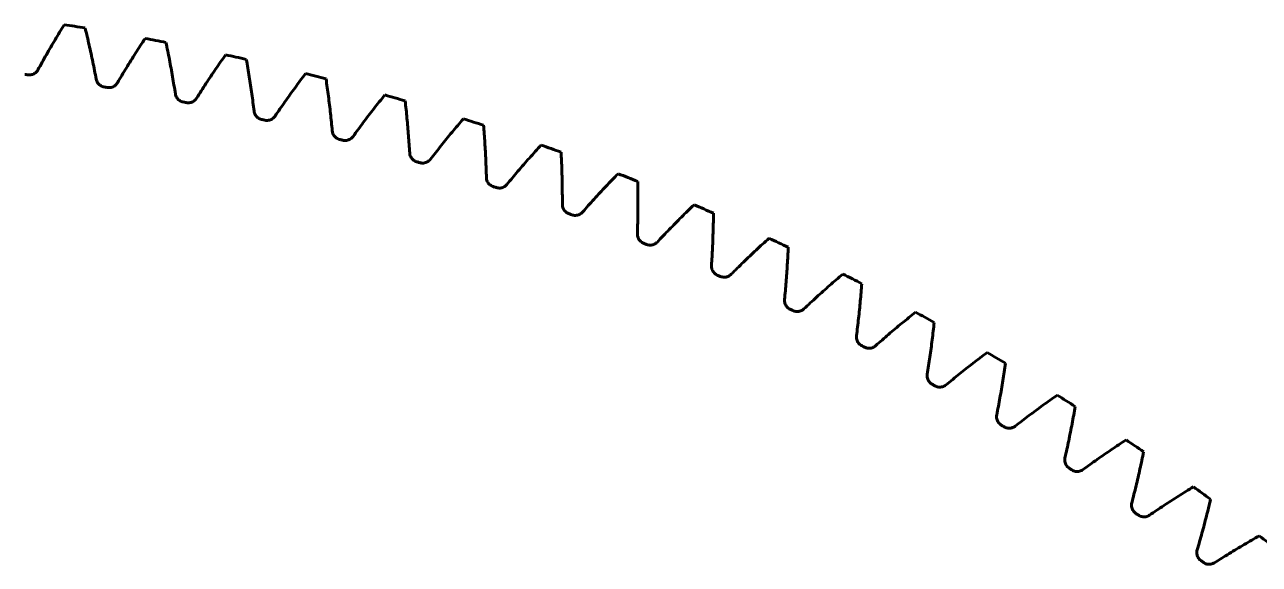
# Model space of a CAD drawing. Header units: millimetres. Extents: x 0 to 210, y 0 to 297.
# Drawn here: x 105.31 to 153.51, y 214.54 to 235.62 of the extents above; entities that cross this region are included whole.
import ezdxf

# ---------------------------------------------------------------- set-up
doc = ezdxf.new("R2010")
doc.units = ezdxf.units.MM
doc.linetypes.add('K5LT_BASIC', pattern=[0])
doc.layers.add('Системный слой', color=7, linetype='Continuous')

msp = doc.modelspace()

# ---------------------------------------------------------------- linework, layer by layer
at = {"layer": 'Системный слой', "color": 150, "linetype": 'K5LT_BASIC', "lineweight": 60, "true_color": 0x0080ff}
for radius, start, end in [(102.031, 80.7676, 81.2324), (102.031, 78.9676, 79.4324), (102.031, 77.1676, 77.6324), (99.883, 81.86313, 81.93687), (102.031, 75.3676, 75.8324), (99.883, 80.06313, 80.13687), (102.031, 73.5676, 74.0324), (99.883, 78.26313, 78.33687), (99.883, 76.46313, 76.53687), (102.031, 71.7676, 72.2324), (99.883, 74.66313, 74.73687), (102.031, 69.9676, 70.4324), (99.883, 72.86313, 72.93687), (102.031, 68.1676, 68.6324), (99.883, 71.06313, 71.13687), (102.031, 66.3676, 66.8324), (99.883, 69.26313, 69.33687), (99.883, 67.46313, 67.53687), (102.031, 64.5676, 65.0324), (99.883, 65.66313, 65.73687), (102.031, 62.7676, 63.2324), (99.883, 63.86313, 63.93687), (102.031, 60.9676, 61.4324), (99.883, 62.06313, 62.13687), (102.031, 59.1676, 59.6324), (99.883, 60.26313, 60.33687), (102.031, 57.3676, 57.8324), (99.883, 58.46313, 58.53687), (102.031, 55.5676, 56.0324), (99.883, 56.66313, 56.73687), (102.031, 53.7676, 54.2324), (99.883, 54.86313, 54.93687), (102.031, 51.9676, 52.4324), (99.883, 53.06313, 53.13687)]:
    msp.add_arc((91.297, 134.783), radius, start, end, dxfattribs=at)
for points, knots in [([(105.824, 233.858), (105.878, 233.956), (105.932, 234.055), (106.042, 234.252), (106.097, 234.35), (106.209, 234.547), (106.266, 234.645), (106.38, 234.841), (106.437, 234.939), (106.553, 235.134), (106.612, 235.232), (106.73, 235.427), (106.79, 235.525), (106.85, 235.622)], [0, 0, 0, 0, 1.818996, 1.818996, 3.643728, 3.643728, 5.474194, 5.474194, 7.310394, 7.310394, 9.15233, 9.15233, 11, 11, 11, 11]), ([(107.667, 235.492), (107.694, 235.381), (107.721, 235.27), (107.773, 235.048), (107.798, 234.937), (107.848, 234.715), (107.873, 234.604), (107.92, 234.383), (107.944, 234.272), (107.989, 234.051), (108.012, 233.94), (108.055, 233.719), (108.076, 233.608), (108.097, 233.498)], [0, 0, 0, 0, 1.84767, 1.84767, 3.689606, 3.689606, 5.525806, 5.525806, 7.356272, 7.356272, 9.181004, 9.181004, 11, 11, 11, 11]), ([(108.929, 233.352), (108.986, 233.45), (109.043, 233.546), (109.159, 233.74), (109.218, 233.836), (109.335, 234.029), (109.395, 234.125), (109.515, 234.318), (109.576, 234.414), (109.698, 234.606), (109.759, 234.701), (109.884, 234.893), (109.946, 234.988), (110.009, 235.084)], [0, 0, 0, 0, 1.818996, 1.818996, 3.643728, 3.643728, 5.474194, 5.474194, 7.310394, 7.310394, 9.15233, 9.15233, 11, 11, 11, 11]), ([(110.822, 234.928), (110.846, 234.817), (110.869, 234.705), (110.914, 234.481), (110.936, 234.369), (110.979, 234.146), (111, 234.034), (111.041, 233.811), (111.061, 233.7), (111.099, 233.477), (111.118, 233.366), (111.154, 233.144), (111.172, 233.033), (111.189, 232.921)], [0, 0, 0, 0, 1.84767, 1.84767, 3.689606, 3.689606, 5.525806, 5.525806, 7.356272, 7.356272, 9.181004, 9.181004, 11, 11, 11, 11]), ([(112.017, 232.75), (112.077, 232.845), (112.137, 232.94), (112.259, 233.13), (112.32, 233.224), (112.444, 233.413), (112.506, 233.508), (112.632, 233.696), (112.696, 233.79), (112.824, 233.978), (112.889, 234.072), (113.019, 234.26), (113.085, 234.353), (113.151, 234.446)], [0, 0, 0, 0, 1.818996, 1.818996, 3.643728, 3.643728, 5.474194, 5.474194, 7.310394, 7.310394, 9.15233, 9.15233, 11, 11, 11, 11]), ([(113.958, 234.266), (113.978, 234.153), (113.998, 234.041), (114.036, 233.816), (114.054, 233.703), (114.09, 233.479), (114.108, 233.367), (114.142, 233.142), (114.158, 233.03), (114.19, 232.807), (114.205, 232.695), (114.234, 232.471), (114.248, 232.36), (114.262, 232.248)], [0, 0, 0, 0, 1.84767, 1.84767, 3.689606, 3.689606, 5.525806, 5.525806, 7.356272, 7.356272, 9.181004, 9.181004, 11, 11, 11, 11]), ([(105.435, 233.661), (105.46, 233.657), (105.486, 233.656), (105.537, 233.659), (105.563, 233.664), (105.613, 233.677), (105.637, 233.686), (105.683, 233.709), (105.705, 233.723), (105.745, 233.755), (105.764, 233.774), (105.797, 233.813), (105.812, 233.835), (105.824, 233.858)], [0, 0, 0, 0, 1.82934, 1.82934, 3.658713, 3.658713, 5.488244, 5.488244, 7.318425, 7.318425, 9.15139, 9.15139, 11, 11, 11, 11]), ([(108.097, 233.498), (108.102, 233.472), (108.109, 233.447), (108.128, 233.399), (108.141, 233.376), (108.169, 233.333), (108.186, 233.313), (108.222, 233.277), (108.242, 233.26), (108.285, 233.232), (108.309, 233.22), (108.356, 233.202), (108.381, 233.195), (108.407, 233.19)], [0, 0, 0, 0, 1.84861, 1.84861, 3.681575, 3.681575, 5.511756, 5.511756, 7.341287, 7.341287, 9.17066, 9.17066, 11, 11, 11, 11]), ([(108.533, 233.168), (108.559, 233.164), (108.585, 233.162), (108.636, 233.163), (108.662, 233.167), (108.712, 233.178), (108.737, 233.187), (108.783, 233.209), (108.806, 233.222), (108.847, 233.253), (108.866, 233.27), (108.901, 233.309), (108.916, 233.33), (108.929, 233.352)], [0, 0, 0, 0, 1.82934, 1.82934, 3.658713, 3.658713, 5.488244, 5.488244, 7.318425, 7.318425, 9.15139, 9.15139, 11, 11, 11, 11]), ([(115.084, 232.051), (115.146, 232.144), (115.21, 232.237), (115.337, 232.423), (115.402, 232.516), (115.532, 232.701), (115.597, 232.793), (115.729, 232.977), (115.795, 233.069), (115.929, 233.253), (115.997, 233.345), (116.133, 233.528), (116.201, 233.62), (116.27, 233.711)], [0, 0, 0, 0, 1.818996, 1.818996, 3.643728, 3.643728, 5.474194, 5.474194, 7.310394, 7.310394, 9.15233, 9.15233, 11, 11, 11, 11]), ([(117.072, 233.505), (117.088, 233.392), (117.104, 233.279), (117.135, 233.053), (117.15, 232.94), (117.179, 232.714), (117.193, 232.601), (117.22, 232.376), (117.233, 232.264), (117.257, 232.039), (117.269, 231.927), (117.291, 231.703), (117.302, 231.591), (117.312, 231.479)], [0, 0, 0, 0, 1.84767, 1.84767, 3.689606, 3.689606, 5.525806, 5.525806, 7.356272, 7.356272, 9.181004, 9.181004, 11, 11, 11, 11]), ([(111.189, 232.921), (111.193, 232.895), (111.2, 232.87), (111.218, 232.822), (111.229, 232.798), (111.256, 232.755), (111.272, 232.734), (111.307, 232.697), (111.327, 232.679), (111.369, 232.65), (111.392, 232.637), (111.439, 232.617), (111.464, 232.609), (111.489, 232.604)], [0, 0, 0, 0, 1.84861, 1.84861, 3.681575, 3.681575, 5.511756, 5.511756, 7.341287, 7.341287, 9.17066, 9.17066, 11, 11, 11, 11]), ([(118.127, 231.256), (118.193, 231.347), (118.259, 231.438), (118.392, 231.62), (118.46, 231.71), (118.595, 231.891), (118.664, 231.981), (118.801, 232.162), (118.87, 232.251), (119.01, 232.431), (119.081, 232.521), (119.222, 232.699), (119.294, 232.789), (119.365, 232.878)], [0, 0, 0, 0, 1.818996, 1.818996, 3.643728, 3.643728, 5.474194, 5.474194, 7.310394, 7.310394, 9.15233, 9.15233, 11, 11, 11, 11]), ([(111.615, 232.578), (111.641, 232.573), (111.666, 232.57), (111.718, 232.57), (111.744, 232.573), (111.794, 232.583), (111.819, 232.591), (111.866, 232.611), (111.889, 232.624), (111.931, 232.653), (111.951, 232.67), (111.987, 232.707), (112.003, 232.728), (112.017, 232.75)], [0, 0, 0, 0, 1.82934, 1.82934, 3.658713, 3.658713, 5.488244, 5.488244, 7.318425, 7.318425, 9.15139, 9.15139, 11, 11, 11, 11]), ([(120.16, 232.647), (120.173, 232.533), (120.186, 232.419), (120.209, 232.193), (120.221, 232.079), (120.243, 231.853), (120.253, 231.74), (120.273, 231.514), (120.282, 231.401), (120.299, 231.176), (120.308, 231.063), (120.323, 230.838), (120.33, 230.726), (120.337, 230.614)], [0, 0, 0, 0, 1.84767, 1.84767, 3.689606, 3.689606, 5.525806, 5.525806, 7.356272, 7.356272, 9.181004, 9.181004, 11, 11, 11, 11]), ([(114.262, 232.248), (114.265, 232.222), (114.271, 232.197), (114.287, 232.148), (114.298, 232.124), (114.324, 232.079), (114.339, 232.058), (114.373, 232.02), (114.392, 232.002), (114.433, 231.971), (114.456, 231.958), (114.502, 231.936), (114.527, 231.928), (114.552, 231.922)], [0, 0, 0, 0, 1.84861, 1.84861, 3.681575, 3.681575, 5.511756, 5.511756, 7.341287, 7.341287, 9.17066, 9.17066, 11, 11, 11, 11]), ([(114.677, 231.892), (114.702, 231.885), (114.728, 231.882), (114.779, 231.88), (114.805, 231.882), (114.856, 231.891), (114.881, 231.898), (114.929, 231.916), (114.952, 231.928), (114.995, 231.956), (115.016, 231.973), (115.052, 232.009), (115.069, 232.029), (115.084, 232.051)], [0, 0, 0, 0, 1.82934, 1.82934, 3.658713, 3.658713, 5.488244, 5.488244, 7.318425, 7.318425, 9.15139, 9.15139, 11, 11, 11, 11]), ([(121.144, 230.365), (121.213, 230.455), (121.282, 230.543), (121.421, 230.721), (121.491, 230.809), (121.632, 230.986), (121.703, 231.074), (121.846, 231.25), (121.918, 231.337), (122.064, 231.512), (122.137, 231.6), (122.284, 231.774), (122.358, 231.861), (122.433, 231.947)], [0, 0, 0, 0, 1.818996, 1.818996, 3.643728, 3.643728, 5.474194, 5.474194, 7.310394, 7.310394, 9.15233, 9.15233, 11, 11, 11, 11]), ([(117.312, 231.479), (117.315, 231.452), (117.319, 231.427), (117.334, 231.378), (117.344, 231.353), (117.368, 231.308), (117.383, 231.286), (117.416, 231.247), (117.435, 231.229), (117.475, 231.197), (117.497, 231.183), (117.543, 231.159), (117.567, 231.15), (117.592, 231.143)], [0, 0, 0, 0, 1.84861, 1.84861, 3.681575, 3.681575, 5.511756, 5.511756, 7.341287, 7.341287, 9.17066, 9.17066, 11, 11, 11, 11]), ([(123.22, 231.692), (123.229, 231.578), (123.238, 231.464), (123.255, 231.236), (123.263, 231.123), (123.277, 230.896), (123.284, 230.782), (123.297, 230.556), (123.302, 230.443), (123.313, 230.217), (123.317, 230.104), (123.326, 229.879), (123.329, 229.767), (123.332, 229.654)], [0, 0, 0, 0, 1.84767, 1.84767, 3.689606, 3.689606, 5.525806, 5.525806, 7.356272, 7.356272, 9.181004, 9.181004, 11, 11, 11, 11]), ([(117.716, 231.109), (117.741, 231.102), (117.766, 231.098), (117.817, 231.095), (117.844, 231.096), (117.894, 231.103), (117.92, 231.109), (117.968, 231.126), (117.992, 231.138), (118.036, 231.164), (118.057, 231.18), (118.095, 231.215), (118.112, 231.234), (118.127, 231.256)], [0, 0, 0, 0, 1.82934, 1.82934, 3.658713, 3.658713, 5.488244, 5.488244, 7.318425, 7.318425, 9.15139, 9.15139, 11, 11, 11, 11]), ([(124.132, 229.381), (124.203, 229.468), (124.275, 229.554), (124.419, 229.727), (124.492, 229.813), (124.639, 229.985), (124.713, 230.071), (124.861, 230.242), (124.936, 230.328), (125.087, 230.498), (125.163, 230.583), (125.315, 230.753), (125.392, 230.837), (125.469, 230.922)], [0, 0, 0, 0, 1.818996, 1.818996, 3.643728, 3.643728, 5.474194, 5.474194, 7.310394, 7.310394, 9.15233, 9.15233, 11, 11, 11, 11]), ([(120.337, 230.614), (120.338, 230.587), (120.342, 230.562), (120.355, 230.512), (120.365, 230.487), (120.388, 230.442), (120.402, 230.419), (120.433, 230.379), (120.451, 230.36), (120.49, 230.327), (120.512, 230.312), (120.557, 230.287), (120.581, 230.277), (120.605, 230.27)], [0, 0, 0, 0, 1.84861, 1.84861, 3.681575, 3.681575, 5.511756, 5.511756, 7.341287, 7.341287, 9.17066, 9.17066, 11, 11, 11, 11]), ([(126.248, 230.641), (126.254, 230.527), (126.259, 230.413), (126.269, 230.185), (126.273, 230.071), (126.28, 229.844), (126.284, 229.73), (126.289, 229.504), (126.291, 229.39), (126.295, 229.164), (126.296, 229.052), (126.297, 228.826), (126.297, 228.714), (126.297, 228.601)], [0, 0, 0, 0, 1.84767, 1.84767, 3.689606, 3.689606, 5.525806, 5.525806, 7.356272, 7.356272, 9.181004, 9.181004, 11, 11, 11, 11]), ([(120.728, 230.232), (120.753, 230.224), (120.779, 230.219), (120.83, 230.214), (120.856, 230.214), (120.907, 230.22), (120.932, 230.225), (120.981, 230.241), (121.005, 230.251), (121.05, 230.277), (121.071, 230.292), (121.11, 230.326), (121.128, 230.344), (121.144, 230.365)], [0, 0, 0, 0, 1.82934, 1.82934, 3.658713, 3.658713, 5.488244, 5.488244, 7.318425, 7.318425, 9.15139, 9.15139, 11, 11, 11, 11]), ([(123.332, 229.654), (123.333, 229.628), (123.336, 229.602), (123.348, 229.552), (123.356, 229.527), (123.378, 229.481), (123.391, 229.458), (123.421, 229.417), (123.439, 229.397), (123.477, 229.363), (123.498, 229.347), (123.542, 229.321), (123.566, 229.311), (123.59, 229.302)], [0, 0, 0, 0, 1.84861, 1.84861, 3.681575, 3.681575, 5.511756, 5.511756, 7.341287, 7.341287, 9.17066, 9.17066, 11, 11, 11, 11]), ([(127.087, 228.303), (127.161, 228.387), (127.235, 228.472), (127.385, 228.64), (127.461, 228.724), (127.613, 228.891), (127.689, 228.975), (127.843, 229.141), (127.921, 229.224), (128.077, 229.39), (128.155, 229.472), (128.313, 229.637), (128.392, 229.719), (128.472, 229.801)], [0, 0, 0, 0, 1.818996, 1.818996, 3.643728, 3.643728, 5.474194, 5.474194, 7.310394, 7.310394, 9.15233, 9.15233, 11, 11, 11, 11]), ([(129.242, 229.496), (129.244, 229.382), (129.246, 229.268), (129.248, 229.039), (129.249, 228.925), (129.249, 228.698), (129.249, 228.585), (129.247, 228.358), (129.246, 228.245), (129.242, 228.019), (129.24, 227.906), (129.234, 227.681), (129.23, 227.568), (129.226, 227.456)], [0, 0, 0, 0, 1.84767, 1.84767, 3.689606, 3.689606, 5.525806, 5.525806, 7.356272, 7.356272, 9.181004, 9.181004, 11, 11, 11, 11]), ([(123.712, 229.26), (123.737, 229.252), (123.762, 229.246), (123.813, 229.24), (123.839, 229.239), (123.89, 229.243), (123.916, 229.247), (123.965, 229.261), (123.989, 229.271), (124.035, 229.295), (124.057, 229.309), (124.097, 229.342), (124.115, 229.36), (124.132, 229.381)], [0, 0, 0, 0, 1.82934, 1.82934, 3.658713, 3.658713, 5.488244, 5.488244, 7.318425, 7.318425, 9.15139, 9.15139, 11, 11, 11, 11]), ([(126.297, 228.601), (126.296, 228.575), (126.299, 228.549), (126.309, 228.499), (126.317, 228.473), (126.337, 228.426), (126.349, 228.403), (126.378, 228.361), (126.395, 228.341), (126.432, 228.305), (126.453, 228.289), (126.496, 228.262), (126.519, 228.25), (126.543, 228.241)], [0, 0, 0, 0, 1.84861, 1.84861, 3.681575, 3.681575, 5.511756, 5.511756, 7.341287, 7.341287, 9.17066, 9.17066, 11, 11, 11, 11]), ([(130.007, 227.132), (130.083, 227.215), (130.16, 227.297), (130.316, 227.46), (130.394, 227.542), (130.551, 227.704), (130.63, 227.785), (130.789, 227.947), (130.869, 228.027), (131.03, 228.188), (131.111, 228.268), (131.274, 228.427), (131.356, 228.507), (131.438, 228.586)], [0, 0, 0, 0, 1.818996, 1.818996, 3.643728, 3.643728, 5.474194, 5.474194, 7.310394, 7.310394, 9.15233, 9.15233, 11, 11, 11, 11]), ([(126.664, 228.196), (126.688, 228.186), (126.713, 228.18), (126.763, 228.172), (126.79, 228.17), (126.841, 228.172), (126.867, 228.176), (126.916, 228.189), (126.941, 228.198), (126.987, 228.22), (127.01, 228.234), (127.051, 228.265), (127.07, 228.283), (127.087, 228.303)], [0, 0, 0, 0, 1.82934, 1.82934, 3.658713, 3.658713, 5.488244, 5.488244, 7.318425, 7.318425, 9.15139, 9.15139, 11, 11, 11, 11]), ([(132.198, 228.257), (132.197, 228.143), (132.195, 228.029), (132.19, 227.801), (132.187, 227.687), (132.18, 227.46), (132.176, 227.346), (132.168, 227.12), (132.163, 227.006), (132.152, 226.781), (132.146, 226.668), (132.133, 226.443), (132.126, 226.331), (132.118, 226.219)], [0, 0, 0, 0, 1.84767, 1.84767, 3.689606, 3.689606, 5.525806, 5.525806, 7.356272, 7.356272, 9.181004, 9.181004, 11, 11, 11, 11]), ([(129.226, 227.456), (129.225, 227.429), (129.227, 227.403), (129.235, 227.353), (129.242, 227.327), (129.261, 227.279), (129.272, 227.256), (129.3, 227.213), (129.316, 227.192), (129.352, 227.156), (129.372, 227.139), (129.415, 227.11), (129.437, 227.098), (129.461, 227.088)], [0, 0, 0, 0, 1.84861, 1.84861, 3.681575, 3.681575, 5.511756, 5.511756, 7.341287, 7.341287, 9.17066, 9.17066, 11, 11, 11, 11]), ([(129.58, 227.039), (129.604, 227.029), (129.629, 227.021), (129.679, 227.012), (129.705, 227.009), (129.757, 227.01), (129.783, 227.013), (129.833, 227.024), (129.858, 227.032), (129.905, 227.053), (129.927, 227.066), (129.969, 227.096), (129.989, 227.113), (130.007, 227.132)], [0, 0, 0, 0, 1.82934, 1.82934, 3.658713, 3.658713, 5.488244, 5.488244, 7.318425, 7.318425, 9.15139, 9.15139, 11, 11, 11, 11]), ([(132.888, 225.871), (132.968, 225.951), (133.047, 226.03), (133.207, 226.189), (133.288, 226.268), (133.45, 226.425), (133.532, 226.504), (133.696, 226.66), (133.778, 226.738), (133.944, 226.894), (134.028, 226.971), (134.196, 227.125), (134.28, 227.202), (134.365, 227.279)], [0, 0, 0, 0, 1.818996, 1.818996, 3.643728, 3.643728, 5.474194, 5.474194, 7.310394, 7.310394, 9.15233, 9.15233, 11, 11, 11, 11]), ([(135.114, 226.927), (135.109, 226.812), (135.104, 226.698), (135.092, 226.47), (135.085, 226.357), (135.071, 226.13), (135.064, 226.016), (135.048, 225.79), (135.039, 225.677), (135.021, 225.452), (135.012, 225.34), (134.992, 225.115), (134.981, 225.003), (134.97, 224.891)], [0, 0, 0, 0, 1.84767, 1.84767, 3.689606, 3.689606, 5.525806, 5.525806, 7.356272, 7.356272, 9.181004, 9.181004, 11, 11, 11, 11]), ([(132.118, 226.219), (132.117, 226.192), (132.117, 226.166), (132.124, 226.115), (132.13, 226.09), (132.147, 226.041), (132.158, 226.017), (132.185, 225.973), (132.2, 225.952), (132.235, 225.915), (132.254, 225.897), (132.296, 225.867), (132.318, 225.854), (132.342, 225.843)], [0, 0, 0, 0, 1.84861, 1.84861, 3.681575, 3.681575, 5.511756, 5.511756, 7.341287, 7.341287, 9.17066, 9.17066, 11, 11, 11, 11]), ([(132.459, 225.791), (132.483, 225.78), (132.507, 225.772), (132.557, 225.76), (132.583, 225.757), (132.635, 225.756), (132.661, 225.759), (132.711, 225.768), (132.736, 225.775), (132.784, 225.795), (132.807, 225.807), (132.85, 225.836), (132.87, 225.852), (132.888, 225.871)], [0, 0, 0, 0, 1.82934, 1.82934, 3.658713, 3.658713, 5.488244, 5.488244, 7.318425, 7.318425, 9.15139, 9.15139, 11, 11, 11, 11]), ([(135.729, 224.52), (135.811, 224.597), (135.893, 224.674), (136.058, 224.827), (136.141, 224.904), (136.308, 225.056), (136.392, 225.132), (136.561, 225.283), (136.646, 225.358), (136.817, 225.508), (136.903, 225.583), (137.075, 225.732), (137.162, 225.807), (137.249, 225.881)], [0, 0, 0, 0, 1.818996, 1.818996, 3.643728, 3.643728, 5.474194, 5.474194, 7.310394, 7.310394, 9.15233, 9.15233, 11, 11, 11, 11]), ([(137.987, 225.505), (137.978, 225.391), (137.969, 225.277), (137.95, 225.05), (137.94, 224.936), (137.919, 224.71), (137.908, 224.597), (137.885, 224.371), (137.873, 224.259), (137.848, 224.034), (137.835, 223.922), (137.808, 223.698), (137.794, 223.587), (137.779, 223.475)], [0, 0, 0, 0, 1.84767, 1.84767, 3.689606, 3.689606, 5.525806, 5.525806, 7.356272, 7.356272, 9.181004, 9.181004, 11, 11, 11, 11]), ([(134.97, 224.891), (134.968, 224.865), (134.968, 224.839), (134.973, 224.788), (134.978, 224.762), (134.994, 224.713), (135.004, 224.689), (135.029, 224.644), (135.044, 224.623), (135.077, 224.584), (135.096, 224.566), (135.137, 224.534), (135.159, 224.521), (135.182, 224.509)], [0, 0, 0, 0, 1.84861, 1.84861, 3.681575, 3.681575, 5.511756, 5.511756, 7.341287, 7.341287, 9.17066, 9.17066, 11, 11, 11, 11]), ([(135.297, 224.453), (135.321, 224.441), (135.345, 224.432), (135.395, 224.42), (135.421, 224.416), (135.472, 224.413), (135.498, 224.414), (135.549, 224.422), (135.574, 224.429), (135.622, 224.447), (135.646, 224.458), (135.689, 224.485), (135.71, 224.501), (135.729, 224.52)], [0, 0, 0, 0, 1.82934, 1.82934, 3.658713, 3.658713, 5.488244, 5.488244, 7.318425, 7.318425, 9.15139, 9.15139, 11, 11, 11, 11]), ([(138.526, 223.08), (138.61, 223.154), (138.694, 223.229), (138.864, 223.377), (138.949, 223.451), (139.121, 223.598), (139.208, 223.671), (139.381, 223.817), (139.468, 223.889), (139.644, 224.034), (139.732, 224.106), (139.909, 224.25), (139.999, 224.321), (140.088, 224.392)], [0, 0, 0, 0, 1.818996, 1.818996, 3.643728, 3.643728, 5.474194, 5.474194, 7.310394, 7.310394, 9.15233, 9.15233, 11, 11, 11, 11]), ([(140.813, 223.993), (140.801, 223.88), (140.788, 223.766), (140.762, 223.54), (140.749, 223.427), (140.72, 223.201), (140.706, 223.088), (140.676, 222.864), (140.66, 222.751), (140.628, 222.528), (140.612, 222.416), (140.578, 222.193), (140.56, 222.082), (140.542, 221.971)], [0, 0, 0, 0, 1.84767, 1.84767, 3.689606, 3.689606, 5.525806, 5.525806, 7.356272, 7.356272, 9.181004, 9.181004, 11, 11, 11, 11]), ([(137.779, 223.475), (137.776, 223.449), (137.775, 223.423), (137.779, 223.371), (137.783, 223.346), (137.797, 223.296), (137.806, 223.272), (137.83, 223.226), (137.844, 223.204), (137.876, 223.164), (137.895, 223.146), (137.934, 223.113), (137.956, 223.099), (137.979, 223.087)], [0, 0, 0, 0, 1.84861, 1.84861, 3.681575, 3.681575, 5.511756, 5.511756, 7.341287, 7.341287, 9.17066, 9.17066, 11, 11, 11, 11]), ([(138.092, 223.026), (138.115, 223.014), (138.139, 223.005), (138.188, 222.99), (138.214, 222.985), (138.265, 222.981), (138.291, 222.982), (138.342, 222.988), (138.368, 222.994), (138.417, 223.01), (138.44, 223.021), (138.485, 223.047), (138.506, 223.062), (138.526, 223.08)], [0, 0, 0, 0, 1.82934, 1.82934, 3.658713, 3.658713, 5.488244, 5.488244, 7.318425, 7.318425, 9.15139, 9.15139, 11, 11, 11, 11]), ([(141.276, 221.553), (141.362, 221.625), (141.449, 221.696), (141.623, 221.839), (141.711, 221.91), (141.887, 222.052), (141.976, 222.122), (142.154, 222.262), (142.244, 222.332), (142.423, 222.471), (142.514, 222.541), (142.696, 222.678), (142.787, 222.747), (142.879, 222.815)], [0, 0, 0, 0, 1.818996, 1.818996, 3.643728, 3.643728, 5.474194, 5.474194, 7.310394, 7.310394, 9.15233, 9.15233, 11, 11, 11, 11]), ([(143.591, 222.394), (143.575, 222.281), (143.559, 222.168), (143.526, 221.942), (143.509, 221.83), (143.473, 221.605), (143.455, 221.493), (143.418, 221.269), (143.399, 221.157), (143.36, 220.935), (143.34, 220.824), (143.299, 220.602), (143.278, 220.492), (143.256, 220.381)], [0, 0, 0, 0, 1.84767, 1.84767, 3.689606, 3.689606, 5.525806, 5.525806, 7.356272, 7.356272, 9.181004, 9.181004, 11, 11, 11, 11]), ([(140.542, 221.971), (140.538, 221.945), (140.536, 221.919), (140.538, 221.868), (140.542, 221.842), (140.554, 221.792), (140.563, 221.767), (140.585, 221.721), (140.599, 221.698), (140.629, 221.658), (140.647, 221.638), (140.686, 221.605), (140.707, 221.59), (140.729, 221.577)], [0, 0, 0, 0, 1.84861, 1.84861, 3.681575, 3.681575, 5.511756, 5.511756, 7.341287, 7.341287, 9.17066, 9.17066, 11, 11, 11, 11]), ([(140.841, 221.513), (140.864, 221.5), (140.887, 221.49), (140.936, 221.474), (140.962, 221.468), (141.012, 221.462), (141.039, 221.462), (141.09, 221.467), (141.115, 221.472), (141.165, 221.487), (141.189, 221.497), (141.234, 221.521), (141.256, 221.536), (141.276, 221.553)], [0, 0, 0, 0, 1.82934, 1.82934, 3.658713, 3.658713, 5.488244, 5.488244, 7.318425, 7.318425, 9.15139, 9.15139, 11, 11, 11, 11]), ([(143.977, 219.94), (144.065, 220.009), (144.154, 220.078), (144.333, 220.215), (144.423, 220.284), (144.604, 220.419), (144.694, 220.487), (144.877, 220.622), (144.968, 220.689), (145.153, 220.822), (145.245, 220.888), (145.431, 221.021), (145.525, 221.086), (145.618, 221.152)], [0, 0, 0, 0, 1.818996, 1.818996, 3.643728, 3.643728, 5.474194, 5.474194, 7.310394, 7.310394, 9.15233, 9.15233, 11, 11, 11, 11]), ([(143.256, 220.381), (143.251, 220.355), (143.249, 220.33), (143.249, 220.278), (143.252, 220.252), (143.263, 220.202), (143.271, 220.177), (143.291, 220.13), (143.304, 220.107), (143.334, 220.065), (143.351, 220.045), (143.388, 220.01), (143.409, 219.995), (143.431, 219.981)], [0, 0, 0, 0, 1.84861, 1.84861, 3.681575, 3.681575, 5.511756, 5.511756, 7.341287, 7.341287, 9.17066, 9.17066, 11, 11, 11, 11]), ([(146.317, 220.708), (146.298, 220.596), (146.278, 220.483), (146.238, 220.259), (146.217, 220.147), (146.175, 219.923), (146.153, 219.812), (146.109, 219.589), (146.086, 219.478), (146.04, 219.257), (146.017, 219.147), (145.969, 218.927), (145.944, 218.817), (145.919, 218.707)], [0, 0, 0, 0, 1.84767, 1.84767, 3.689606, 3.689606, 5.525806, 5.525806, 7.356272, 7.356272, 9.181004, 9.181004, 11, 11, 11, 11]), ([(143.541, 219.914), (143.563, 219.9), (143.586, 219.889), (143.634, 219.872), (143.66, 219.865), (143.711, 219.858), (143.737, 219.857), (143.788, 219.86), (143.814, 219.864), (143.863, 219.877), (143.888, 219.887), (143.934, 219.91), (143.956, 219.924), (143.977, 219.94)], [0, 0, 0, 0, 1.82934, 1.82934, 3.658713, 3.658713, 5.488244, 5.488244, 7.318425, 7.318425, 9.15139, 9.15139, 11, 11, 11, 11]), ([(146.626, 218.243), (146.716, 218.31), (146.807, 218.376), (146.99, 218.507), (147.082, 218.573), (147.267, 218.703), (147.36, 218.767), (147.547, 218.896), (147.64, 218.96), (147.829, 219.088), (147.923, 219.151), (148.113, 219.278), (148.209, 219.341), (148.304, 219.403)], [0, 0, 0, 0, 1.818996, 1.818996, 3.643728, 3.643728, 5.474194, 5.474194, 7.310394, 7.310394, 9.15233, 9.15233, 11, 11, 11, 11]), ([(148.989, 218.938), (148.966, 218.826), (148.943, 218.714), (148.895, 218.491), (148.871, 218.379), (148.822, 218.157), (148.797, 218.047), (148.746, 217.826), (148.72, 217.716), (148.667, 217.496), (148.64, 217.386), (148.585, 217.168), (148.557, 217.059), (148.529, 216.95)], [0, 0, 0, 0, 1.84767, 1.84767, 3.689606, 3.689606, 5.525806, 5.525806, 7.356272, 7.356272, 9.181004, 9.181004, 11, 11, 11, 11]), ([(145.919, 218.707), (145.914, 218.681), (145.91, 218.656), (145.909, 218.604), (145.911, 218.578), (145.92, 218.527), (145.927, 218.502), (145.947, 218.455), (145.959, 218.431), (145.987, 218.389), (146.004, 218.368), (146.04, 218.332), (146.06, 218.316), (146.082, 218.302)], [0, 0, 0, 0, 1.84861, 1.84861, 3.681575, 3.681575, 5.511756, 5.511756, 7.341287, 7.341287, 9.17066, 9.17066, 11, 11, 11, 11]), ([(146.189, 218.231), (146.211, 218.217), (146.234, 218.205), (146.281, 218.186), (146.307, 218.179), (146.357, 218.17), (146.383, 218.168), (146.434, 218.169), (146.46, 218.173), (146.51, 218.184), (146.535, 218.193), (146.582, 218.214), (146.604, 218.228), (146.626, 218.243)], [0, 0, 0, 0, 1.82934, 1.82934, 3.658713, 3.658713, 5.488244, 5.488244, 7.318425, 7.318425, 9.15139, 9.15139, 11, 11, 11, 11]), ([(149.22, 216.464), (149.313, 216.528), (149.406, 216.591), (149.593, 216.717), (149.687, 216.779), (149.875, 216.903), (149.97, 216.965), (150.161, 217.088), (150.257, 217.149), (150.449, 217.271), (150.545, 217.331), (150.739, 217.451), (150.837, 217.511), (150.934, 217.571)], [0, 0, 0, 0, 1.818996, 1.818996, 3.643728, 3.643728, 5.474194, 5.474194, 7.310394, 7.310394, 9.15233, 9.15233, 11, 11, 11, 11]), ([(148.529, 216.95), (148.522, 216.924), (148.518, 216.899), (148.515, 216.847), (148.516, 216.821), (148.524, 216.77), (148.53, 216.745), (148.548, 216.697), (148.559, 216.673), (148.586, 216.63), (148.602, 216.609), (148.637, 216.571), (148.657, 216.555), (148.678, 216.54)], [0, 0, 0, 0, 1.84861, 1.84861, 3.681575, 3.681575, 5.511756, 5.511756, 7.341287, 7.341287, 9.17066, 9.17066, 11, 11, 11, 11]), ([(151.604, 217.084), (151.578, 216.973), (151.551, 216.862), (151.496, 216.64), (151.469, 216.53), (151.412, 216.309), (151.384, 216.199), (151.326, 215.98), (151.296, 215.871), (151.236, 215.653), (151.206, 215.544), (151.144, 215.328), (151.113, 215.22), (151.081, 215.112)], [0, 0, 0, 0, 1.84767, 1.84767, 3.689606, 3.689606, 5.525806, 5.525806, 7.356272, 7.356272, 9.181004, 9.181004, 11, 11, 11, 11]), ([(148.783, 216.466), (148.805, 216.451), (148.827, 216.438), (148.874, 216.418), (148.899, 216.41), (148.949, 216.399), (148.975, 216.396), (149.026, 216.396), (149.052, 216.399), (149.103, 216.409), (149.128, 216.417), (149.175, 216.437), (149.198, 216.449), (149.22, 216.464)], [0, 0, 0, 0, 1.82934, 1.82934, 3.658713, 3.658713, 5.488244, 5.488244, 7.318425, 7.318425, 9.15139, 9.15139, 11, 11, 11, 11]), ([(151.757, 214.604), (151.852, 214.665), (151.947, 214.725), (152.138, 214.845), (152.233, 214.904), (152.426, 215.023), (152.523, 215.082), (152.717, 215.198), (152.815, 215.257), (153.011, 215.372), (153.109, 215.429), (153.307, 215.543), (153.406, 215.6), (153.505, 215.656)], [0, 0, 0, 0, 1.818996, 1.818996, 3.643728, 3.643728, 5.474194, 5.474194, 7.310394, 7.310394, 9.15233, 9.15233, 11, 11, 11, 11]), ([(151.081, 215.112), (151.074, 215.086), (151.069, 215.061), (151.064, 215.01), (151.065, 214.983), (151.071, 214.932), (151.076, 214.907), (151.092, 214.858), (151.103, 214.834), (151.129, 214.79), (151.144, 214.768), (151.178, 214.73), (151.197, 214.713), (151.218, 214.697)], [0, 0, 0, 0, 1.84861, 1.84861, 3.681575, 3.681575, 5.511756, 5.511756, 7.341287, 7.341287, 9.17066, 9.17066, 11, 11, 11, 11]), ([(151.32, 214.62), (151.341, 214.604), (151.363, 214.591), (151.41, 214.569), (151.434, 214.56), (151.484, 214.548), (151.51, 214.544), (151.561, 214.543), (151.588, 214.544), (151.638, 214.553), (151.663, 214.56), (151.712, 214.578), (151.735, 214.59), (151.757, 214.604)], [0, 0, 0, 0, 1.82934, 1.82934, 3.658713, 3.658713, 5.488244, 5.488244, 7.318425, 7.318425, 9.15139, 9.15139, 11, 11, 11, 11])]:
    msp.add_open_spline(points, degree=3, knots=knots, dxfattribs=at)

doc.saveas('drawing.dxf')
